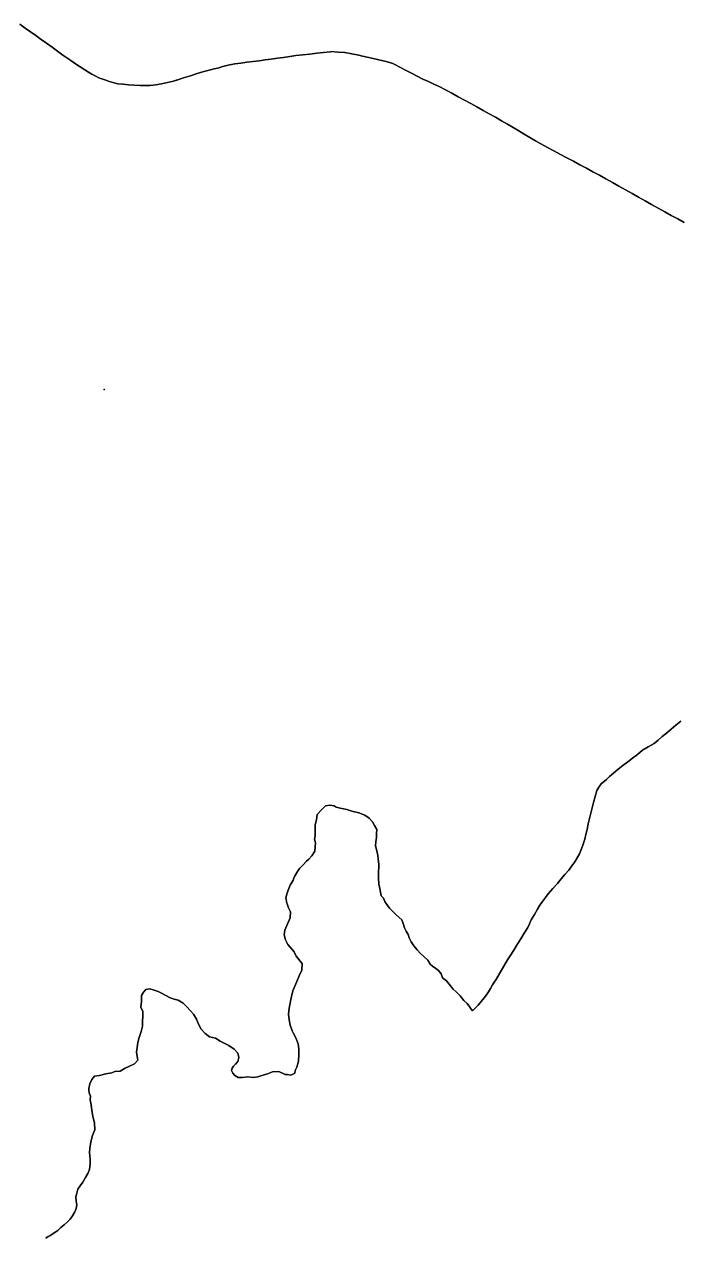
# Model space of a CAD drawing. Header units: inches. Extents: x 11258954 to 11313122, y 3645444 to 3695200.
# Drawn here: x 11275770 to 11280150, y 3678319 to 3686416 of the extents above; entities that cross this region are included whole.
import ezdxf

# ---------------------------------------------------------------- set-up
doc = ezdxf.new("R2010")
doc.units = ezdxf.units.IN
doc.header["$MEASUREMENT"] = 0
for name, color, linetype in [('PollingPlace', 42, 'Continuous'), ('VotingPrecinct', 233, 'Continuous'), ('Ward', 133, 'Continuous')]:
    doc.layers.add(name, color=color, linetype=linetype)

msp = doc.modelspace()

# ---------------------------------------------------------------- linework, layer by layer
at = {"layer": 'PollingPlace'}
msp.add_point((11276304.507, 3683976.1975), dxfattribs=at)
at = {"layer": 'VotingPrecinct'}
for points in [[(11275740.075, 3686416.2445, 0), (11275775.9065, 3686390.9155, 0), (11275811.738, 3686365.5865, 0), (11275847.569, 3686340.257, 0), (11275883.401, 3686314.928, 0), (11275919.232, 3686289.5985, 0), (11275955.8215, 3686262.9825, 0), (11275992.4105, 3686236.367, 0), (11276028.9995, 3686209.7505, 0), (11276055.0005, 3686191.625, 0), (11276081.001, 3686173.4995, 0), (11276112.6685, 3686152.85, 0), (11276144.336, 3686132.2, 0), (11276176.0035, 3686111.5505, 0), (11276198.8115, 3686097.2035, 0), (11276221.619, 3686082.857, 0), (11276244.795, 3686071.0855, 0), (11276267.9705, 3686059.3135, 0), (11276294.486, 3686049.5325, 0), (11276321.001, 3686039.751, 0), (11276330.001, 3686036, 0), (11276362.5005, 3686027.6255, 0), (11276395, 3686019.251, 0), (11276430.5005, 3686015.8755, 0), (11276466.001, 3686012.5005, 0), (11276505.001, 3686009.5, 0), (11276544.0005, 3686006.4995, 0), (11276556.999, 3686006.7495, 0), (11276584.001, 3686007.1255, 0), (11276611.001, 3686007.4995, 0), (11276649.5005, 3686012.3745, 0), (11276688, 3686017.25, 0), (11276727.5, 3686026.375, 0), (11276767.0005, 3686035.5, 0), (11276779.9995, 3686040.2505, 0), (11276785.0005, 3686041.8745, 0), (11276790, 3686043.5, 0), (11276835.25, 3686057.875, 0), (11276880.5, 3686072.25, 0), (11276925.75, 3686086.6245, 0), (11276971, 3686100.9995, 0), (11277005, 3686109.4165, 0), (11277039, 3686117.8335, 0), (11277073, 3686126.2505, 0), (11277089, 3686132.75, 0), (11277133.0005, 3686142.5, 0), (11277177.001, 3686152.2495, 0), (11277217.6005, 3686157.2995, 0), (11277258.2, 3686162.35, 0), (11277298.8, 3686167.3995, 0), (11277339.4, 3686172.45, 0), (11277379.9995, 3686177.5, 0), (11277421.1995, 3686183.35, 0), (11277462.3995, 3686189.2, 0), (11277503.5995, 3686195.05, 0), (11277544.799, 3686200.9005, 0), (11277585.999, 3686206.7505, 0), (11277632.21, 3686211.988, 0), (11277678.421, 3686217.226, 0), (11277724.6315, 3686222.464, 0), (11277770.8425, 3686227.7015, 0), (11277817.0535, 3686232.9395, 0), (11277821.9995, 3686233.4995, 0), (11277867.5, 3686230.1245, 0), (11277913, 3686226.7495, 0), (11277959, 3686217.75, 0), (11278005, 3686208.75, 0), (11278030.9995, 3686203.0005, 0), (11278061.5, 3686196.1255, 0), (11278092, 3686189.251, 0), (11278140.065, 3686178.66, 0), (11278188.1295, 3686168.0685, 0), (11278231.999, 3686153.75, 0), (11278250.9765, 3686144.3695, 0), (11278275.9995, 3686132, 0), (11278316.8695, 3686110.6605, 0), (11278357.739, 3686089.32, 0), (11278395.87, 3686069.41, 0), (11278434.0005, 3686049.5, 0), (11278470.3335, 3686032.9995, 0), (11278506.666, 3686016.4995, 0), (11278542.999, 3685999.9995, 0), (11278585.1995, 3685977.4495, 0), (11278627.4, 3685954.8995, 0), (11278669.6005, 3685932.3495, 0), (11278711.8005, 3685909.7995, 0), (11278754.001, 3685887.2495, 0), (11278795.0005, 3685864.1245, 0), (11278836.0005, 3685840.9995, 0), (11278877.0005, 3685817.875, 0), (11278918, 3685794.75, 0), (11278959, 3685771.625, 0), (11278999.9995, 3685748.5, 0), (11279037.166, 3685726.5415, 0), (11279074.3325, 3685704.583, 0), (11279111.4995, 3685682.6245, 0), (11279148.666, 3685660.6665, 0), (11279185.833, 3685638.708, 0), (11279222.9995, 3685616.7495, 0), (11279266.3325, 3685593.583, 0), (11279309.666, 3685570.4165, 0), (11279352.999, 3685547.25, 0), (11279396.3325, 3685524.0835, 0), (11279439.6655, 3685500.917, 0), (11279482.999, 3685477.75, 0), (11279526.332, 3685454.333, 0), (11279569.6655, 3685430.9165, 0), (11279612.999, 3685407.4995, 0), (11279656.6355, 3685383.1815, 0), (11279700.272, 3685358.8635, 0), (11279743.9085, 3685334.5455, 0), (11279787.545, 3685310.227, 0), (11279831.1815, 3685285.909, 0), (11279874.8175, 3685261.591, 0), (11279918.454, 3685237.273, 0), (11279962.0905, 3685212.955, 0), (11280005.727, 3685188.6365, 0), (11280049.3635, 3685164.3185, 0), (11280093, 3685140.0005, 0), (11280136.25, 3685116.3755, 0), (11280179.5, 3685092.7505, 0)], [(11280179.5, 3685092.7505, 0), (11280136.25, 3685116.3755, 0), (11280093, 3685140.0005, 0), (11280049.3635, 3685164.3185, 0), (11280005.727, 3685188.6365, 0), (11279962.0905, 3685212.955, 0), (11279918.454, 3685237.273, 0), (11279874.8175, 3685261.591, 0), (11279831.1815, 3685285.909, 0), (11279787.545, 3685310.227, 0), (11279743.9085, 3685334.5455, 0), (11279700.272, 3685358.8635, 0), (11279656.6355, 3685383.1815, 0), (11279612.999, 3685407.4995, 0), (11279569.6655, 3685430.9165, 0), (11279526.332, 3685454.333, 0), (11279482.999, 3685477.75, 0), (11279439.6655, 3685500.917, 0), (11279396.3325, 3685524.0835, 0), (11279352.999, 3685547.25, 0), (11279309.666, 3685570.4165, 0), (11279266.3325, 3685593.583, 0), (11279222.9995, 3685616.7495, 0), (11279185.833, 3685638.708, 0), (11279148.666, 3685660.6665, 0), (11279111.4995, 3685682.6245, 0), (11279074.3325, 3685704.583, 0), (11279037.166, 3685726.5415, 0), (11278999.9995, 3685748.5, 0), (11278959, 3685771.625, 0), (11278918, 3685794.75, 0), (11278877.0005, 3685817.875, 0), (11278836.0005, 3685840.9995, 0), (11278795.0005, 3685864.1245, 0), (11278754.001, 3685887.2495, 0), (11278711.8005, 3685909.7995, 0), (11278669.6005, 3685932.3495, 0), (11278627.4, 3685954.8995, 0), (11278585.1995, 3685977.4495, 0), (11278542.999, 3685999.9995, 0), (11278506.666, 3686016.4995, 0), (11278470.3335, 3686032.9995, 0), (11278434.0005, 3686049.5, 0), (11278395.87, 3686069.41, 0), (11278357.739, 3686089.32, 0), (11278316.8695, 3686110.6605, 0), (11278275.9995, 3686132, 0), (11278250.9765, 3686144.3695, 0), (11278231.999, 3686153.75, 0), (11278188.1295, 3686168.0685, 0), (11278140.065, 3686178.66, 0), (11278092, 3686189.251, 0), (11278061.5, 3686196.1255, 0), (11278030.9995, 3686203.0005, 0), (11278005, 3686208.75, 0), (11277959, 3686217.75, 0), (11277913, 3686226.7495, 0), (11277867.5, 3686230.1245, 0), (11277821.9995, 3686233.4995, 0), (11277817.0535, 3686232.9395, 0), (11277770.8425, 3686227.7015, 0), (11277724.6315, 3686222.464, 0), (11277678.421, 3686217.226, 0), (11277632.21, 3686211.988, 0), (11277585.999, 3686206.7505, 0), (11277544.799, 3686200.9005, 0), (11277503.5995, 3686195.05, 0), (11277462.3995, 3686189.2, 0), (11277421.1995, 3686183.35, 0), (11277379.9995, 3686177.5, 0), (11277339.4, 3686172.45, 0), (11277298.8, 3686167.3995, 0), (11277258.2, 3686162.35, 0), (11277217.6005, 3686157.2995, 0), (11277177.001, 3686152.2495, 0), (11277133.0005, 3686142.5, 0), (11277089, 3686132.75, 0), (11277073, 3686126.2505, 0), (11277039, 3686117.8335, 0), (11277005, 3686109.4165, 0), (11276971, 3686100.9995, 0), (11276925.75, 3686086.6245, 0), (11276880.5, 3686072.25, 0), (11276835.25, 3686057.875, 0), (11276790, 3686043.5, 0), (11276785.0005, 3686041.8745, 0), (11276779.9995, 3686040.2505, 0), (11276767.0005, 3686035.5, 0), (11276727.5, 3686026.375, 0), (11276688, 3686017.25, 0), (11276649.5005, 3686012.3745, 0), (11276611.001, 3686007.4995, 0), (11276584.001, 3686007.1255, 0), (11276556.999, 3686006.7495, 0), (11276544.0005, 3686006.4995, 0), (11276505.001, 3686009.5, 0), (11276466.001, 3686012.5005, 0), (11276430.5005, 3686015.8755, 0), (11276395, 3686019.251, 0), (11276362.5005, 3686027.6255, 0), (11276330.001, 3686036, 0), (11276321.001, 3686039.751, 0), (11276294.486, 3686049.5325, 0), (11276267.9705, 3686059.3135, 0), (11276244.795, 3686071.0855, 0), (11276221.619, 3686082.857, 0), (11276198.8115, 3686097.2035, 0), (11276176.0035, 3686111.5505, 0), (11276144.336, 3686132.2, 0), (11276112.6685, 3686152.85, 0), (11276081.001, 3686173.4995, 0), (11276055.0005, 3686191.625, 0), (11276028.9995, 3686209.7505, 0), (11275992.4105, 3686236.367, 0), (11275955.8215, 3686262.9825, 0), (11275919.232, 3686289.5985, 0), (11275883.401, 3686314.928, 0), (11275847.569, 3686340.257, 0), (11275811.738, 3686365.5865, 0), (11275775.9065, 3686390.9155, 0), (11275740.075, 3686416.2445, 0)], [(11280156.25, 3681762.6875, 0), (11280124.5, 3681735.8755, 0), (11280092.7495, 3681709.063, 0), (11280060.9995, 3681682.2505, 0), (11280033.666, 3681659.0835, 0), (11280006.333, 3681635.917, 0), (11279979, 3681612.75, 0), (11279938, 3681589.4995, 0), (11279901, 3681567.7505, 0), (11279867, 3681538.4995, 0), (11279834.7505, 3681514.312, 0), (11279802.5005, 3681490.1245, 0), (11279770.251, 3681465.9365, 0), (11279738.001, 3681441.749, 0), (11279709.5005, 3681417.1245, 0), (11279680.9995, 3681392.4995, 0), (11279660.0005, 3681372.2495, 0), (11279625, 3681342.5005, 0), (11279610.0005, 3681320.8755, 0), (11279595.0005, 3681299.2505, 0), (11279584.5005, 3681259.1255, 0), (11279574, 3681219.0005, 0), (11279564.9995, 3681183.167, 0), (11279555.9995, 3681147.3335, 0), (11279546.9995, 3681111.5, 0), (11279539, 3681075.2495, 0), (11279531, 3681038.999, 0), (11279523.5, 3681006.125, 0), (11279516, 3680973.2505, 0), (11279504.3335, 3680941.1675, 0), (11279492.667, 3680909.0845, 0), (11279481.0005, 3680877.001, 0), (11279465.5005, 3680850.2505, 0), (11279450, 3680823.5, 0), (11279428.9995, 3680794.9995, 0), (11279407.999, 3680766.4995, 0), (11279383.333, 3680737.2495, 0), (11279358.667, 3680708, 0), (11279334.0005, 3680678.75, 0), (11279303.0005, 3680644.2495, 0), (11279272, 3680609.749, 0), (11279252.4995, 3680583.625, 0), (11279232.9995, 3680557.5, 0), (11279215.999, 3680533.2505, 0), (11279200.0005, 3680506.999, 0), (11279178.501, 3680471.4995, 0), (11279157.001, 3680436, 0), (11279145.5, 3680409.5, 0), (11279133.9995, 3680382.9995, 0), (11279110.6415, 3680345.4345, 0), (11279087.2835, 3680307.8695, 0), (11279063.9255, 3680270.3045, 0), (11279040.5675, 3680232.7395, 0), (11279017.2095, 3680195.1745, 0), (11278999.9995, 3680167.5, 0), (11278974.9995, 3680125.625, 0), (11278950, 3680083.7505, 0), (11278925, 3680041.8755, 0), (11278900, 3680000.0005, 0), (11278886.5, 3679977.625, 0), (11278872.9995, 3679955.249, 0), (11278857.9995, 3679934.625, 0), (11278842.9995, 3679914.0005, 0), (11278823, 3679889.625, 0), (11278803.0005, 3679865.2495, 0), (11278787.999, 3679850.4995, 0), (11278764.853, 3679827.2045, 0), (11278758.189, 3679835.598, 0), (11278756.5465, 3679837.6665, 0), (11278747.0305, 3679851.539, 0), (11278729.52, 3679875.805, 0), (11278708.053, 3679897.417, 0), (11278683.546, 3679927.7985, 0), (11278656.225, 3679953.238, 0), (11278635.705, 3679971.311, 0), (11278624.219, 3679986.236, 0), (11278618.0885, 3679994.202, 0), (11278591.614, 3680028.213, 0), (11278564.116, 3680047.1065, 0), (11278556.9165, 3680075.3025, 0), (11278537.885, 3680097.492, 0), (11278520.6795, 3680110.712, 0), (11278498.3995, 3680126.341, 0), (11278483.4155, 3680138.606, 0), (11278465.9335, 3680166.7735, 0), (11278439.794, 3680191.158, 0), (11278418.483, 3680210.567, 0), (11278394.5315, 3680235.455, 0), (11278373.7925, 3680261.54, 0), (11278355.5225, 3680288.5735, 0), (11278342.0555, 3680314.6635, 0), (11278335.593, 3680338.215, 0), (11278321.295, 3680360.59, 0), (11278311.8625, 3680382.46, 0), (11278302.1165, 3680411.2765, 0), (11278292.4835, 3680435.879, 0), (11278255.142, 3680468.012, 0), (11278231.9885, 3680490.065, 0), (11278211.192, 3680512.8585, 0), (11278193.3755, 3680537.208, 0), (11278180.5995, 3680556.91, 0), (11278170.0615, 3680578.8005, 0), (11278155.661, 3680594.9105, 0), (11278150.3525, 3680619.6935, 0), (11278145.0795, 3680644.648, 0), (11278140.188, 3680673.0205, 0), (11278137.7205, 3680714.394, 0), (11278136.9985, 3680738.3555, 0), (11278139.866, 3680803.8155, 0), (11278134.935, 3680843.3435, 0), (11278132.431, 3680865.7785, 0), (11278126.08, 3680895.1025, 0), (11278117.773, 3680928.368, 0), (11278119.0995, 3680956.867, 0), (11278123.615, 3680984.1645, 0), (11278124.2535, 3681011.252, 0), (11278125.1225, 3681037.536, 0), (11278111.1165, 3681065.9715, 0), (11278098.014, 3681089.924, 0), (11278075.3775, 3681113.5295, 0), (11278045.629, 3681135.255, 0), (11278005, 3681149.3935, 0), (11277958.6205, 3681161.0615, 0), (11277925.3205, 3681172.66, 0), (11277880.882, 3681180.8385, 0), (11277855.3195, 3681187.4, 0), (11277840.729, 3681197.5415, 0), (11277811.1975, 3681200.433, 0), (11277783.2675, 3681195.6345, 0), (11277754.065, 3681167.444, 0), (11277727.038, 3681138.2835, 0), (11277722.1585, 3681104.2415, 0), (11277714.6135, 3681067.6715, 0), (11277714.963, 3681032.4215, 0), (11277713.106, 3680994.613, 0), (11277709.66, 3680973.87, 0), (11277715.6585, 3680949.319, 0), (11277715.1505, 3680922.7455, 0), (11277712.798, 3680893.4155, 0), (11277692.1405, 3680862.1045, 0), (11277670.9195, 3680839.639, 0), (11277655.7475, 3680826.3325, 0), (11277633.687, 3680802.943, 0), (11277615.1005, 3680783.658, 0), (11277609.1085, 3680777.441, 0), (11277595.989, 3680758.9995, 0), (11277575.42, 3680725.141, 0), (11277566.8345, 3680700.5985, 0), (11277546.794, 3680667.0945, 0), (11277532.6525, 3680633.0255, 0), (11277524.431, 3680607.5865, 0), (11277517.1895, 3680581.303, 0), (11277525.157, 3680547.1355, 0), (11277526.9545, 3680541.7355, 0), (11277535.681, 3680515.5195, 0), (11277548.2055, 3680488.0075, 0), (11277546.039, 3680449.4105, 0), (11277523.8285, 3680396.5685, 0), (11277510.365, 3680366.6215, 0), (11277506.7705, 3680334.1005, 0), (11277515.988, 3680300.8225, 0), (11277530.9125, 3680269.4035, 0), (11277559.479, 3680236.604, 0), (11277573.6005, 3680222.1535, 0), (11277587.8515, 3680193.07, 0), (11277599.937, 3680176.362, 0), (11277612.6145, 3680162.1755, 0), (11277627.596, 3680143.465, 0), (11277624.164, 3680099.705, 0), (11277606.383, 3680060.3475, 0), (11277591.914, 3680023.9135, 0), (11277579.0295, 3679992.145, 0), (11277564.2205, 3679961.859, 0), (11277555.5465, 3679922.685, 0), (11277551.697, 3679903.523, 0), (11277547.113, 3679878.164, 0), (11277541.388, 3679846.2335, 0), (11277536.606, 3679805.853, 0), (11277541.3495, 3679768.289, 0), (11277546.888, 3679732.068, 0), (11277555.216, 3679706.7985, 0), (11277559.7155, 3679693.145, 0), (11277566.1895, 3679681.0045, 0), (11277583.9395, 3679647.7195, 0), (11277601.3, 3679606.6135, 0), (11277605.653, 3679573.765, 0), (11277604.5315, 3679536.769, 0), (11277602.923, 3679491.6465, 0), (11277592.306, 3679450.8765, 0), (11277580.3925, 3679428.1495, 0), (11277578.411, 3679410.0335, 0), (11277550.581, 3679398.786, 0), (11277525.9705, 3679401.288, 0), (11277514.2795, 3679402.4765, 0), (11277470.554, 3679422.9215, 0), (11277430.069, 3679420.12, 0), (11277395.2025, 3679407.152, 0), (11277351.1035, 3679392.2275, 0), (11277331.6065, 3679385.981, 0), (11277302.443, 3679381.722, 0), (11277263.984, 3679386.2415, 0), (11277227.3115, 3679381.311, 0), (11277199.181, 3679382.469, 0), (11277178.1275, 3679394.861, 0), (11277165.038, 3679411.472, 0), (11277155.569, 3679428.524, 0), (11277160.362, 3679445.481, 0), (11277167.9295, 3679457.0715, 0), (11277182.1345, 3679470.6835, 0), (11277197.2995, 3679488.813, 0), (11277203.4205, 3679515.054, 0), (11277196.442, 3679544.791, 0), (11277173.243, 3679571.5625, 0), (11277137.2555, 3679595.106, 0), (11277114.8355, 3679607.4, 0), (11277079.999, 3679625.8005, 0), (11277047.878, 3679644.553, 0), (11277007.026, 3679653.377, 0), (11276980.022, 3679675.3665, 0), (11276952.859, 3679704.659, 0), (11276934.3415, 3679737.315, 0), (11276921.2105, 3679772.1765, 0), (11276902.1405, 3679805.2975, 0), (11276882.2305, 3679826.759, 0), (11276854.4925, 3679856.2785, 0), (11276832.292, 3679879.492, 0), (11276798.5555, 3679897.7875, 0), (11276771.3635, 3679905.783, 0), (11276746.0805, 3679915.033, 0), (11276715.5245, 3679930.0335, 0), (11276687.3285, 3679944.7035, 0), (11276665.9985, 3679955.951, 0), (11276638.418, 3679965.206, 0), (11276625.36, 3679970.694, 0), (11276607.4025, 3679975.4065, 0), (11276583.0745, 3679970.038, 0), (11276567.1495, 3679952.2495, 0), (11276554.7295, 3679928.7775, 0), (11276553.541, 3679888.7495, 0), (11276549.8035, 3679851.1455, 0), (11276563.601, 3679822.1355, 0), (11276563.622, 3679789.633, 0), (11276561.1295, 3679761.0455, 0), (11276560.447, 3679724.986, 0), (11276551.564, 3679688.9665, 0), (11276538.5365, 3679648.6795, 0), (11276529.4375, 3679616.472, 0), (11276524.2635, 3679581.7255, 0), (11276521.1275, 3679551.6175, 0), (11276524.33, 3679521.5375, 0), (11276528.115, 3679498.729, 0), (11276506.646, 3679473.3275, 0), (11276469.2995, 3679455.2785, 0), (11276443.5125, 3679445.1995, 0), (11276411.2405, 3679425.37, 0), (11276376.6215, 3679422.7775, 0), (11276354.9775, 3679413.5335, 0), (11276315.945, 3679405.6395, 0), (11276273.9895, 3679395.881, 0), (11276239.77, 3679390.4635, 0), (11276221.357, 3679368.199, 0), (11276208.5925, 3679340.559, 0), (11276202.072, 3679307.84, 0), (11276202.4665, 3679296.5005, 0), (11276203.0825, 3679278.7765, 0), (11276212.148, 3679257.7185, 0), (11276211.7035, 3679233.934, 0), (11276216.993, 3679200.563, 0), (11276222.063, 3679160.7185, 0), (11276229.314, 3679124.579, 0), (11276240.6145, 3679076.8975, 0), (11276242.084, 3679032.601, 0), (11276227.391, 3678995.637, 0), (11276214.1315, 3678952.689, 0), (11276207.8835, 3678907.906, 0), (11276207.1705, 3678880.5145, 0), (11276211.445, 3678837.2115, 0), (11276211.052, 3678805.6925, 0), (11276206.282, 3678767.1515, 0), (11276195.0155, 3678741.1755, 0), (11276180.5645, 3678713.774, 0), (11276162.4115, 3678683.8875, 0), (11276144.935, 3678659.079, 0), (11276127.8615, 3678636.385, 0), (11276122.3025, 3678609.618, 0), (11276115.071, 3678584.481, 0), (11276118.0135, 3678557.383, 0), (11276120.579, 3678532.212, 0), (11276117.3665, 3678506.652, 0), (11276107.2755, 3678485.069, 0), (11276093.1335, 3678459.0575, 0), (11276076.9435, 3678436.4485, 0), (11276056.5215, 3678415.593, 0), (11276036.369, 3678398.5675, 0), (11276013.997, 3678379.864, 0), (11275994.4305, 3678361.1215, 0), (11275964.6245, 3678340.981, 0), (11275941.94, 3678325.091, 0), (11275929.037, 3678319.225, 0), (11275913.6075, 3678309.853, 0)], [(11275913.6075, 3678309.853, 0), (11275929.037, 3678319.225, 0), (11275941.94, 3678325.091, 0), (11275964.6245, 3678340.981, 0), (11275994.4305, 3678361.1215, 0), (11276013.997, 3678379.864, 0), (11276036.369, 3678398.5675, 0), (11276056.5215, 3678415.593, 0), (11276076.9435, 3678436.4485, 0), (11276093.1335, 3678459.0575, 0), (11276107.2755, 3678485.069, 0), (11276117.3665, 3678506.652, 0), (11276120.579, 3678532.212, 0), (11276118.0135, 3678557.383, 0), (11276115.071, 3678584.481, 0), (11276122.3025, 3678609.618, 0), (11276127.8615, 3678636.385, 0), (11276144.935, 3678659.079, 0), (11276162.4115, 3678683.8875, 0), (11276180.5645, 3678713.774, 0), (11276195.0155, 3678741.1755, 0), (11276206.282, 3678767.1515, 0), (11276211.052, 3678805.6925, 0), (11276211.445, 3678837.2115, 0), (11276207.1705, 3678880.5145, 0), (11276207.8835, 3678907.906, 0), (11276214.1315, 3678952.689, 0), (11276227.391, 3678995.637, 0), (11276242.084, 3679032.601, 0), (11276240.6145, 3679076.8975, 0), (11276229.314, 3679124.579, 0), (11276222.063, 3679160.7185, 0), (11276216.993, 3679200.563, 0), (11276211.7035, 3679233.934, 0), (11276212.148, 3679257.7185, 0), (11276203.0825, 3679278.7765, 0), (11276202.4665, 3679296.5005, 0), (11276202.072, 3679307.84, 0), (11276208.5925, 3679340.559, 0), (11276221.357, 3679368.199, 0), (11276239.77, 3679390.4635, 0), (11276273.9895, 3679395.881, 0), (11276315.945, 3679405.6395, 0), (11276354.9775, 3679413.5335, 0), (11276376.6215, 3679422.7775, 0), (11276411.2405, 3679425.37, 0), (11276443.5125, 3679445.1995, 0), (11276469.2995, 3679455.2785, 0), (11276506.646, 3679473.3275, 0), (11276528.115, 3679498.729, 0), (11276524.33, 3679521.5375, 0), (11276521.1275, 3679551.6175, 0), (11276524.2635, 3679581.7255, 0), (11276529.4375, 3679616.472, 0), (11276538.5365, 3679648.6795, 0), (11276551.564, 3679688.9665, 0), (11276560.447, 3679724.986, 0), (11276561.1295, 3679761.0455, 0), (11276563.622, 3679789.633, 0), (11276563.601, 3679822.1355, 0), (11276549.8035, 3679851.1455, 0), (11276553.541, 3679888.7495, 0), (11276554.7295, 3679928.7775, 0), (11276567.1495, 3679952.2495, 0), (11276583.0745, 3679970.038, 0), (11276607.4025, 3679975.4065, 0), (11276625.36, 3679970.694, 0), (11276638.418, 3679965.206, 0), (11276665.9985, 3679955.951, 0), (11276687.3285, 3679944.7035, 0), (11276715.5245, 3679930.0335, 0), (11276746.0805, 3679915.033, 0), (11276771.3635, 3679905.783, 0), (11276798.5555, 3679897.7875, 0), (11276832.292, 3679879.492, 0), (11276854.4925, 3679856.2785, 0), (11276882.2305, 3679826.759, 0), (11276902.1405, 3679805.2975, 0), (11276921.2105, 3679772.1765, 0), (11276934.3415, 3679737.315, 0), (11276952.859, 3679704.659, 0), (11276980.022, 3679675.3665, 0), (11277007.026, 3679653.377, 0), (11277047.878, 3679644.553, 0), (11277079.999, 3679625.8005, 0), (11277114.8355, 3679607.4, 0), (11277137.2555, 3679595.106, 0), (11277173.243, 3679571.5625, 0), (11277196.442, 3679544.791, 0), (11277203.4205, 3679515.054, 0), (11277197.2995, 3679488.813, 0), (11277182.1345, 3679470.6835, 0), (11277167.9295, 3679457.0715, 0), (11277160.362, 3679445.481, 0), (11277155.569, 3679428.524, 0), (11277165.038, 3679411.472, 0), (11277178.1275, 3679394.861, 0), (11277199.181, 3679382.469, 0), (11277227.3115, 3679381.311, 0), (11277263.984, 3679386.2415, 0), (11277302.443, 3679381.722, 0), (11277331.6065, 3679385.981, 0), (11277351.1035, 3679392.2275, 0), (11277395.2025, 3679407.152, 0), (11277430.069, 3679420.12, 0), (11277470.554, 3679422.9215, 0), (11277514.2795, 3679402.4765, 0), (11277525.9705, 3679401.288, 0), (11277550.581, 3679398.786, 0), (11277578.411, 3679410.0335, 0), (11277580.3925, 3679428.1495, 0), (11277592.306, 3679450.8765, 0), (11277602.923, 3679491.6465, 0), (11277604.5315, 3679536.769, 0), (11277605.653, 3679573.765, 0), (11277601.3, 3679606.6135, 0), (11277583.9395, 3679647.7195, 0), (11277566.1895, 3679681.0045, 0), (11277559.7155, 3679693.145, 0), (11277555.216, 3679706.7985, 0), (11277546.888, 3679732.068, 0), (11277541.3495, 3679768.289, 0), (11277536.606, 3679805.853, 0), (11277541.388, 3679846.2335, 0), (11277547.113, 3679878.164, 0), (11277551.697, 3679903.523, 0), (11277555.5465, 3679922.685, 0), (11277564.2205, 3679961.859, 0), (11277579.0295, 3679992.145, 0), (11277591.914, 3680023.9135, 0), (11277606.383, 3680060.3475, 0), (11277624.164, 3680099.705, 0), (11277627.596, 3680143.465, 0), (11277612.6145, 3680162.1755, 0), (11277599.937, 3680176.362, 0), (11277587.8515, 3680193.07, 0), (11277573.6005, 3680222.1535, 0), (11277559.479, 3680236.604, 0), (11277530.9125, 3680269.4035, 0), (11277515.988, 3680300.8225, 0), (11277506.7705, 3680334.1005, 0), (11277510.365, 3680366.6215, 0), (11277523.8285, 3680396.5685, 0), (11277546.039, 3680449.4105, 0), (11277548.2055, 3680488.0075, 0), (11277535.681, 3680515.5195, 0), (11277526.9545, 3680541.7355, 0), (11277525.157, 3680547.1355, 0), (11277517.1895, 3680581.303, 0), (11277524.431, 3680607.5865, 0), (11277532.6525, 3680633.0255, 0), (11277546.794, 3680667.0945, 0), (11277566.8345, 3680700.5985, 0), (11277575.42, 3680725.141, 0), (11277595.989, 3680758.9995, 0), (11277609.1085, 3680777.441, 0), (11277615.1005, 3680783.658, 0), (11277633.687, 3680802.943, 0), (11277655.7475, 3680826.3325, 0), (11277670.9195, 3680839.639, 0), (11277692.1405, 3680862.1045, 0), (11277712.798, 3680893.4155, 0), (11277715.1505, 3680922.7455, 0), (11277715.6585, 3680949.319, 0), (11277709.66, 3680973.87, 0), (11277713.106, 3680994.613, 0), (11277714.963, 3681032.4215, 0), (11277714.6135, 3681067.6715, 0), (11277722.1585, 3681104.2415, 0), (11277727.038, 3681138.2835, 0), (11277754.065, 3681167.444, 0), (11277783.2675, 3681195.6345, 0), (11277811.1975, 3681200.433, 0), (11277840.729, 3681197.5415, 0), (11277855.3195, 3681187.4, 0), (11277880.882, 3681180.8385, 0), (11277925.3205, 3681172.66, 0), (11277958.6205, 3681161.0615, 0), (11278005, 3681149.3935, 0), (11278045.629, 3681135.255, 0), (11278075.3775, 3681113.5295, 0), (11278098.014, 3681089.924, 0), (11278111.1165, 3681065.9715, 0), (11278125.1225, 3681037.536, 0), (11278124.2535, 3681011.252, 0), (11278123.615, 3680984.1645, 0), (11278119.0995, 3680956.867, 0), (11278117.773, 3680928.368, 0), (11278126.08, 3680895.1025, 0), (11278132.431, 3680865.7785, 0), (11278134.935, 3680843.3435, 0), (11278139.866, 3680803.8155, 0), (11278136.9985, 3680738.3555, 0), (11278137.7205, 3680714.394, 0), (11278140.188, 3680673.0205, 0), (11278145.0795, 3680644.648, 0), (11278150.3525, 3680619.6935, 0), (11278155.661, 3680594.9105, 0), (11278170.0615, 3680578.8005, 0), (11278180.5995, 3680556.91, 0), (11278193.3755, 3680537.208, 0), (11278211.192, 3680512.8585, 0), (11278231.9885, 3680490.065, 0), (11278255.142, 3680468.012, 0), (11278292.4835, 3680435.879, 0), (11278302.1165, 3680411.2765, 0), (11278311.8625, 3680382.46, 0), (11278321.295, 3680360.59, 0), (11278335.593, 3680338.215, 0), (11278342.0555, 3680314.6635, 0), (11278355.5225, 3680288.5735, 0), (11278373.7925, 3680261.54, 0), (11278394.5315, 3680235.455, 0), (11278418.483, 3680210.567, 0), (11278439.794, 3680191.158, 0), (11278465.9335, 3680166.7735, 0), (11278483.4155, 3680138.606, 0), (11278498.3995, 3680126.341, 0), (11278520.6795, 3680110.712, 0), (11278537.885, 3680097.492, 0), (11278556.9165, 3680075.3025, 0), (11278564.116, 3680047.1065, 0), (11278591.614, 3680028.213, 0), (11278618.0885, 3679994.202, 0), (11278624.219, 3679986.236, 0), (11278635.705, 3679971.311, 0), (11278656.225, 3679953.238, 0), (11278683.546, 3679927.7985, 0), (11278708.053, 3679897.417, 0), (11278729.52, 3679875.805, 0), (11278747.0305, 3679851.539, 0), (11278756.5465, 3679837.6665, 0), (11278758.189, 3679835.598, 0), (11278764.853, 3679827.2045, 0), (11278787.999, 3679850.4995, 0), (11278803.0005, 3679865.2495, 0), (11278823, 3679889.625, 0), (11278842.9995, 3679914.0005, 0), (11278857.9995, 3679934.625, 0), (11278872.9995, 3679955.249, 0), (11278886.5, 3679977.625, 0), (11278900, 3680000.0005, 0), (11278925, 3680041.8755, 0), (11278950, 3680083.7505, 0), (11278974.9995, 3680125.625, 0), (11278999.9995, 3680167.5, 0), (11279017.2095, 3680195.1745, 0), (11279040.5675, 3680232.7395, 0), (11279063.9255, 3680270.3045, 0), (11279087.2835, 3680307.8695, 0), (11279110.6415, 3680345.4345, 0), (11279133.9995, 3680382.9995, 0), (11279145.5, 3680409.5, 0), (11279157.001, 3680436, 0), (11279178.501, 3680471.4995, 0), (11279200.0005, 3680506.999, 0), (11279215.999, 3680533.2505, 0), (11279232.9995, 3680557.5, 0), (11279252.4995, 3680583.625, 0), (11279272, 3680609.749, 0), (11279303.0005, 3680644.2495, 0), (11279334.0005, 3680678.75, 0), (11279358.667, 3680708, 0), (11279383.333, 3680737.2495, 0), (11279407.999, 3680766.4995, 0), (11279428.9995, 3680794.9995, 0), (11279450, 3680823.5, 0), (11279465.5005, 3680850.2505, 0), (11279481.0005, 3680877.001, 0), (11279492.667, 3680909.0845, 0), (11279504.3335, 3680941.1675, 0), (11279516, 3680973.2505, 0), (11279523.5, 3681006.125, 0), (11279531, 3681038.999, 0), (11279539, 3681075.2495, 0), (11279546.9995, 3681111.5, 0), (11279555.9995, 3681147.3335, 0), (11279564.9995, 3681183.167, 0), (11279574, 3681219.0005, 0), (11279584.5005, 3681259.1255, 0), (11279595.0005, 3681299.2505, 0), (11279610.0005, 3681320.8755, 0), (11279625, 3681342.5005, 0), (11279660.0005, 3681372.2495, 0), (11279680.9995, 3681392.4995, 0), (11279709.5005, 3681417.1245, 0), (11279738.001, 3681441.749, 0), (11279770.251, 3681465.9365, 0), (11279802.5005, 3681490.1245, 0), (11279834.7505, 3681514.312, 0), (11279867, 3681538.4995, 0), (11279901, 3681567.7505, 0), (11279938, 3681589.4995, 0), (11279979, 3681612.75, 0), (11280006.333, 3681635.917, 0), (11280033.666, 3681659.0835, 0), (11280060.9995, 3681682.2505, 0), (11280092.7495, 3681709.063, 0), (11280124.5, 3681735.8755, 0), (11280156.25, 3681762.6875, 0)]]:
    msp.add_polyline3d(points, dxfattribs=at)
at = {"layer": 'Ward'}
for points in [[(11280156.25, 3681762.6875, 0), (11280124.5, 3681735.8755, 0), (11280092.7495, 3681709.063, 0), (11280060.9995, 3681682.2505, 0), (11280033.666, 3681659.0835, 0), (11280006.333, 3681635.917, 0), (11279979, 3681612.75, 0), (11279938, 3681589.4995, 0), (11279901, 3681567.7505, 0), (11279867, 3681538.4995, 0), (11279834.7505, 3681514.312, 0), (11279802.5005, 3681490.1245, 0), (11279770.251, 3681465.9365, 0), (11279738.001, 3681441.749, 0), (11279709.5005, 3681417.1245, 0), (11279680.9995, 3681392.4995, 0), (11279660.0005, 3681372.2495, 0), (11279625, 3681342.5005, 0), (11279610.0005, 3681320.8755, 0), (11279595.0005, 3681299.2505, 0), (11279584.5005, 3681259.1255, 0), (11279574, 3681219.0005, 0), (11279564.9995, 3681183.167, 0), (11279555.9995, 3681147.3335, 0), (11279546.9995, 3681111.5, 0), (11279539, 3681075.2495, 0), (11279531, 3681038.999, 0), (11279523.5, 3681006.125, 0), (11279516, 3680973.2505, 0), (11279504.3335, 3680941.1675, 0), (11279492.667, 3680909.0845, 0), (11279481.0005, 3680877.001, 0), (11279465.5005, 3680850.2505, 0), (11279450, 3680823.5, 0), (11279428.9995, 3680794.9995, 0), (11279407.999, 3680766.4995, 0), (11279383.333, 3680737.2495, 0), (11279358.667, 3680708, 0), (11279334.0005, 3680678.75, 0), (11279303.0005, 3680644.2495, 0), (11279272, 3680609.749, 0), (11279252.4995, 3680583.625, 0), (11279232.9995, 3680557.5, 0), (11279215.999, 3680533.2505, 0), (11279200.0005, 3680506.999, 0), (11279178.501, 3680471.4995, 0), (11279157.001, 3680436, 0), (11279145.5, 3680409.5, 0), (11279133.9995, 3680382.9995, 0), (11279110.6415, 3680345.4345, 0), (11279087.2835, 3680307.8695, 0), (11279063.9255, 3680270.3045, 0), (11279040.5675, 3680232.7395, 0), (11279017.2095, 3680195.1745, 0), (11278999.9995, 3680167.5, 0), (11278974.9995, 3680125.625, 0), (11278950, 3680083.7505, 0), (11278925, 3680041.8755, 0), (11278900, 3680000.0005, 0), (11278886.5, 3679977.625, 0), (11278872.9995, 3679955.249, 0), (11278857.9995, 3679934.625, 0), (11278842.9995, 3679914.0005, 0), (11278823, 3679889.625, 0), (11278803.0005, 3679865.2495, 0), (11278800.3255, 3679862.6195, 0), (11278787.999, 3679850.4995, 0), (11278764.853, 3679827.2045, 0), (11278758.189, 3679835.598, 0), (11278756.5465, 3679837.6665, 0), (11278747.0305, 3679851.539, 0), (11278729.52, 3679875.805, 0), (11278708.053, 3679897.417, 0), (11278683.546, 3679927.7985, 0), (11278656.225, 3679953.238, 0), (11278635.705, 3679971.311, 0), (11278624.219, 3679986.236, 0), (11278618.0885, 3679994.202, 0), (11278591.614, 3680028.213, 0), (11278564.116, 3680047.1065, 0), (11278556.9165, 3680075.3025, 0), (11278537.885, 3680097.492, 0), (11278520.6795, 3680110.712, 0), (11278498.3995, 3680126.341, 0), (11278483.4155, 3680138.606, 0), (11278465.9335, 3680166.7735, 0), (11278439.794, 3680191.158, 0), (11278418.483, 3680210.567, 0), (11278394.5315, 3680235.455, 0), (11278373.7925, 3680261.54, 0), (11278355.5225, 3680288.5735, 0), (11278342.0555, 3680314.6635, 0), (11278335.593, 3680338.215, 0), (11278321.295, 3680360.59, 0), (11278311.8625, 3680382.46, 0), (11278302.1165, 3680411.2765, 0), (11278292.4835, 3680435.879, 0), (11278255.142, 3680468.012, 0), (11278231.9885, 3680490.065, 0), (11278211.192, 3680512.8585, 0), (11278193.3755, 3680537.208, 0), (11278180.5995, 3680556.91, 0), (11278170.0615, 3680578.8005, 0), (11278155.661, 3680594.9105, 0), (11278150.3525, 3680619.6935, 0), (11278145.0795, 3680644.648, 0), (11278140.188, 3680673.0205, 0), (11278137.7205, 3680714.394, 0), (11278136.9985, 3680738.3555, 0), (11278139.866, 3680803.8155, 0), (11278134.935, 3680843.3435, 0), (11278132.431, 3680865.7785, 0), (11278126.08, 3680895.1025, 0), (11278117.773, 3680928.368, 0), (11278119.0995, 3680956.867, 0), (11278123.615, 3680984.1645, 0), (11278124.2535, 3681011.252, 0), (11278125.1225, 3681037.536, 0), (11278111.1165, 3681065.9715, 0), (11278098.014, 3681089.924, 0), (11278075.3775, 3681113.5295, 0), (11278045.629, 3681135.255, 0), (11278005, 3681149.3935, 0), (11277958.6205, 3681161.0615, 0), (11277925.3205, 3681172.66, 0), (11277880.882, 3681180.8385, 0), (11277855.3195, 3681187.4, 0), (11277840.729, 3681197.5415, 0), (11277811.1975, 3681200.433, 0), (11277783.2675, 3681195.6345, 0), (11277754.065, 3681167.444, 0), (11277727.038, 3681138.2835, 0), (11277722.1585, 3681104.2415, 0), (11277714.6135, 3681067.6715, 0), (11277714.963, 3681032.4215, 0), (11277713.106, 3680994.613, 0), (11277709.66, 3680973.87, 0), (11277715.6585, 3680949.319, 0), (11277715.1505, 3680922.7455, 0), (11277712.798, 3680893.4155, 0), (11277692.1405, 3680862.1045, 0), (11277670.9195, 3680839.639, 0), (11277655.7475, 3680826.3325, 0), (11277633.687, 3680802.943, 0), (11277615.1005, 3680783.658, 0), (11277609.1085, 3680777.441, 0), (11277595.989, 3680758.9995, 0), (11277575.42, 3680725.141, 0), (11277566.8345, 3680700.5985, 0), (11277546.794, 3680667.0945, 0), (11277532.6525, 3680633.0255, 0), (11277524.431, 3680607.5865, 0), (11277517.1895, 3680581.303, 0), (11277525.157, 3680547.1355, 0), (11277526.9545, 3680541.7355, 0), (11277535.681, 3680515.5195, 0), (11277548.2055, 3680488.0075, 0), (11277546.039, 3680449.4105, 0), (11277523.8285, 3680396.5685, 0), (11277510.365, 3680366.6215, 0), (11277506.7705, 3680334.1005, 0), (11277515.988, 3680300.8225, 0), (11277530.9125, 3680269.4035, 0), (11277559.479, 3680236.604, 0), (11277573.6005, 3680222.1535, 0), (11277587.8515, 3680193.07, 0), (11277599.937, 3680176.362, 0), (11277612.6145, 3680162.1755, 0), (11277627.596, 3680143.465, 0), (11277624.164, 3680099.705, 0), (11277606.383, 3680060.3475, 0), (11277591.914, 3680023.9135, 0), (11277579.0295, 3679992.145, 0), (11277564.2205, 3679961.859, 0), (11277555.5465, 3679922.685, 0), (11277551.697, 3679903.523, 0), (11277547.113, 3679878.164, 0), (11277541.388, 3679846.2335, 0), (11277536.606, 3679805.853, 0), (11277541.3495, 3679768.289, 0), (11277546.888, 3679732.068, 0), (11277555.216, 3679706.7985, 0), (11277559.7155, 3679693.145, 0), (11277566.1895, 3679681.0045, 0), (11277583.9395, 3679647.7195, 0), (11277601.3, 3679606.6135, 0), (11277605.653, 3679573.765, 0), (11277604.5315, 3679536.769, 0), (11277602.923, 3679491.6465, 0), (11277592.306, 3679450.8765, 0), (11277580.3925, 3679428.1495, 0), (11277578.411, 3679410.0335, 0), (11277550.581, 3679398.786, 0), (11277525.9705, 3679401.288, 0), (11277514.2795, 3679402.4765, 0), (11277470.554, 3679422.9215, 0), (11277430.069, 3679420.12, 0), (11277395.2025, 3679407.152, 0), (11277351.1035, 3679392.2275, 0), (11277331.6065, 3679385.981, 0), (11277302.443, 3679381.722, 0), (11277263.984, 3679386.2415, 0), (11277227.3115, 3679381.311, 0), (11277199.181, 3679382.469, 0), (11277178.1275, 3679394.861, 0), (11277165.038, 3679411.472, 0), (11277155.569, 3679428.524, 0), (11277160.362, 3679445.481, 0), (11277167.9295, 3679457.0715, 0), (11277182.1345, 3679470.6835, 0), (11277197.2995, 3679488.813, 0), (11277203.4205, 3679515.054, 0), (11277196.442, 3679544.791, 0), (11277173.243, 3679571.5625, 0), (11277137.2555, 3679595.106, 0), (11277114.8355, 3679607.4, 0), (11277079.999, 3679625.8005, 0), (11277047.878, 3679644.553, 0), (11277007.026, 3679653.377, 0), (11276980.022, 3679675.3665, 0), (11276952.859, 3679704.659, 0), (11276934.3415, 3679737.315, 0), (11276921.2105, 3679772.1765, 0), (11276902.1405, 3679805.2975, 0), (11276882.2305, 3679826.759, 0), (11276854.4925, 3679856.2785, 0), (11276832.292, 3679879.492, 0), (11276798.5555, 3679897.7875, 0), (11276771.3635, 3679905.783, 0), (11276746.0805, 3679915.033, 0), (11276715.5245, 3679930.0335, 0), (11276687.3285, 3679944.7035, 0), (11276665.9985, 3679955.951, 0), (11276638.418, 3679965.206, 0), (11276625.36, 3679970.694, 0), (11276607.4025, 3679975.4065, 0), (11276583.0745, 3679970.038, 0), (11276567.1495, 3679952.2495, 0), (11276554.7295, 3679928.7775, 0), (11276553.541, 3679888.7495, 0), (11276549.8035, 3679851.1455, 0), (11276563.601, 3679822.1355, 0), (11276563.622, 3679789.633, 0), (11276561.1295, 3679761.0455, 0), (11276560.447, 3679724.986, 0), (11276551.564, 3679688.9665, 0), (11276538.5365, 3679648.6795, 0), (11276529.4375, 3679616.472, 0), (11276524.2635, 3679581.7255, 0), (11276521.1275, 3679551.6175, 0), (11276524.33, 3679521.5375, 0), (11276528.115, 3679498.729, 0), (11276506.646, 3679473.3275, 0), (11276469.2995, 3679455.2785, 0), (11276443.5125, 3679445.1995, 0), (11276411.2405, 3679425.37, 0), (11276376.6215, 3679422.7775, 0), (11276354.9775, 3679413.5335, 0), (11276315.945, 3679405.6395, 0), (11276273.9895, 3679395.881, 0), (11276239.77, 3679390.4635, 0), (11276221.357, 3679368.199, 0), (11276208.5925, 3679340.559, 0), (11276202.072, 3679307.84, 0), (11276202.4665, 3679296.5005, 0), (11276203.0825, 3679278.7765, 0), (11276212.148, 3679257.7185, 0), (11276211.7035, 3679233.934, 0), (11276216.993, 3679200.563, 0), (11276222.063, 3679160.7185, 0), (11276229.314, 3679124.579, 0), (11276240.6145, 3679076.8975, 0), (11276242.084, 3679032.601, 0), (11276227.391, 3678995.637, 0), (11276214.1315, 3678952.689, 0), (11276207.8835, 3678907.906, 0), (11276207.1705, 3678880.5145, 0), (11276211.445, 3678837.2115, 0), (11276211.052, 3678805.6925, 0), (11276206.282, 3678767.1515, 0), (11276195.0155, 3678741.1755, 0), (11276180.5645, 3678713.774, 0), (11276162.4115, 3678683.8875, 0), (11276144.935, 3678659.079, 0), (11276127.8615, 3678636.385, 0), (11276122.3025, 3678609.618, 0), (11276115.071, 3678584.481, 0), (11276118.0135, 3678557.383, 0), (11276120.579, 3678532.212, 0), (11276117.3665, 3678506.652, 0), (11276107.2755, 3678485.069, 0), (11276093.1335, 3678459.0575, 0), (11276076.9435, 3678436.4485, 0), (11276056.5215, 3678415.593, 0), (11276036.369, 3678398.5675, 0), (11276013.997, 3678379.864, 0), (11275994.4305, 3678361.1215, 0), (11275964.6245, 3678340.981, 0), (11275941.94, 3678325.091, 0), (11275929.037, 3678319.225, 0), (11275913.6075, 3678309.853, 0)], [(11275913.6075, 3678309.853, 0), (11275929.037, 3678319.225, 0), (11275941.94, 3678325.091, 0), (11275964.6245, 3678340.981, 0), (11275994.4305, 3678361.1215, 0), (11276013.997, 3678379.864, 0), (11276036.369, 3678398.5675, 0), (11276056.5215, 3678415.593, 0), (11276076.9435, 3678436.4485, 0), (11276093.1335, 3678459.0575, 0), (11276107.2755, 3678485.069, 0), (11276117.3665, 3678506.652, 0), (11276120.579, 3678532.212, 0), (11276118.0135, 3678557.383, 0), (11276115.071, 3678584.481, 0), (11276122.3025, 3678609.618, 0), (11276127.8615, 3678636.385, 0), (11276144.935, 3678659.079, 0), (11276162.4115, 3678683.8875, 0), (11276180.5645, 3678713.774, 0), (11276195.0155, 3678741.1755, 0), (11276206.282, 3678767.1515, 0), (11276211.052, 3678805.6925, 0), (11276211.445, 3678837.2115, 0), (11276207.1705, 3678880.5145, 0), (11276207.8835, 3678907.906, 0), (11276214.1315, 3678952.689, 0), (11276227.391, 3678995.637, 0), (11276242.084, 3679032.601, 0), (11276240.6145, 3679076.8975, 0), (11276229.314, 3679124.579, 0), (11276222.063, 3679160.7185, 0), (11276216.993, 3679200.563, 0), (11276211.7035, 3679233.934, 0), (11276212.148, 3679257.7185, 0), (11276203.0825, 3679278.7765, 0), (11276202.4665, 3679296.5005, 0), (11276202.072, 3679307.84, 0), (11276208.5925, 3679340.559, 0), (11276221.357, 3679368.199, 0), (11276239.77, 3679390.4635, 0), (11276273.9895, 3679395.881, 0), (11276315.945, 3679405.6395, 0), (11276354.9775, 3679413.5335, 0), (11276376.6215, 3679422.7775, 0), (11276411.2405, 3679425.37, 0), (11276443.5125, 3679445.1995, 0), (11276469.2995, 3679455.2785, 0), (11276506.646, 3679473.3275, 0), (11276528.115, 3679498.729, 0), (11276524.33, 3679521.5375, 0), (11276521.1275, 3679551.6175, 0), (11276524.2635, 3679581.7255, 0), (11276529.4375, 3679616.472, 0), (11276538.5365, 3679648.6795, 0), (11276551.564, 3679688.9665, 0), (11276560.447, 3679724.986, 0), (11276561.1295, 3679761.0455, 0), (11276563.622, 3679789.633, 0), (11276563.601, 3679822.1355, 0), (11276549.8035, 3679851.1455, 0), (11276553.541, 3679888.7495, 0), (11276554.7295, 3679928.7775, 0), (11276567.1495, 3679952.2495, 0), (11276583.0745, 3679970.038, 0), (11276607.4025, 3679975.4065, 0), (11276625.36, 3679970.694, 0), (11276638.418, 3679965.206, 0), (11276665.9985, 3679955.951, 0), (11276687.3285, 3679944.7035, 0), (11276715.5245, 3679930.0335, 0), (11276746.0805, 3679915.033, 0), (11276771.3635, 3679905.783, 0), (11276798.5555, 3679897.7875, 0), (11276832.292, 3679879.492, 0), (11276854.4925, 3679856.2785, 0), (11276882.2305, 3679826.759, 0), (11276902.1405, 3679805.2975, 0), (11276921.2105, 3679772.1765, 0), (11276934.3415, 3679737.315, 0), (11276952.859, 3679704.659, 0), (11276980.022, 3679675.3665, 0), (11277007.026, 3679653.377, 0), (11277047.878, 3679644.553, 0), (11277079.999, 3679625.8005, 0), (11277114.8355, 3679607.4, 0), (11277137.2555, 3679595.106, 0), (11277173.243, 3679571.5625, 0), (11277196.442, 3679544.791, 0), (11277203.4205, 3679515.054, 0), (11277197.2995, 3679488.813, 0), (11277182.1345, 3679470.6835, 0), (11277167.9295, 3679457.0715, 0), (11277160.362, 3679445.481, 0), (11277155.569, 3679428.524, 0), (11277165.038, 3679411.472, 0), (11277178.1275, 3679394.861, 0), (11277199.181, 3679382.469, 0), (11277227.3115, 3679381.311, 0), (11277263.984, 3679386.2415, 0), (11277302.443, 3679381.722, 0), (11277331.6065, 3679385.981, 0), (11277351.1035, 3679392.2275, 0), (11277395.2025, 3679407.152, 0), (11277430.069, 3679420.12, 0), (11277470.554, 3679422.9215, 0), (11277514.2795, 3679402.4765, 0), (11277525.9705, 3679401.288, 0), (11277550.581, 3679398.786, 0), (11277578.411, 3679410.0335, 0), (11277580.3925, 3679428.1495, 0), (11277592.306, 3679450.8765, 0), (11277602.923, 3679491.6465, 0), (11277604.5315, 3679536.769, 0), (11277605.653, 3679573.765, 0), (11277601.3, 3679606.6135, 0), (11277583.9395, 3679647.7195, 0), (11277566.1895, 3679681.0045, 0), (11277559.7155, 3679693.145, 0), (11277555.216, 3679706.7985, 0), (11277546.888, 3679732.068, 0), (11277541.3495, 3679768.289, 0), (11277536.606, 3679805.853, 0), (11277541.388, 3679846.2335, 0), (11277547.113, 3679878.164, 0), (11277551.697, 3679903.523, 0), (11277555.5465, 3679922.685, 0), (11277564.2205, 3679961.859, 0), (11277579.0295, 3679992.145, 0), (11277591.914, 3680023.9135, 0), (11277606.383, 3680060.3475, 0), (11277624.164, 3680099.705, 0), (11277627.596, 3680143.465, 0), (11277612.6145, 3680162.1755, 0), (11277599.937, 3680176.362, 0), (11277587.8515, 3680193.07, 0), (11277573.6005, 3680222.1535, 0), (11277559.479, 3680236.604, 0), (11277530.9125, 3680269.4035, 0), (11277515.988, 3680300.8225, 0), (11277506.7705, 3680334.1005, 0), (11277510.365, 3680366.6215, 0), (11277523.8285, 3680396.5685, 0), (11277546.039, 3680449.4105, 0), (11277548.2055, 3680488.0075, 0), (11277535.681, 3680515.5195, 0), (11277526.9545, 3680541.7355, 0), (11277525.157, 3680547.1355, 0), (11277517.1895, 3680581.303, 0), (11277524.431, 3680607.5865, 0), (11277532.6525, 3680633.0255, 0), (11277546.794, 3680667.0945, 0), (11277566.8345, 3680700.5985, 0), (11277575.42, 3680725.141, 0), (11277595.989, 3680758.9995, 0), (11277609.1085, 3680777.441, 0), (11277615.1005, 3680783.658, 0), (11277633.687, 3680802.943, 0), (11277655.7475, 3680826.3325, 0), (11277670.9195, 3680839.639, 0), (11277692.1405, 3680862.1045, 0), (11277712.798, 3680893.4155, 0), (11277715.1505, 3680922.7455, 0), (11277715.6585, 3680949.319, 0), (11277709.66, 3680973.87, 0), (11277713.106, 3680994.613, 0), (11277714.963, 3681032.4215, 0), (11277714.6135, 3681067.6715, 0), (11277722.1585, 3681104.2415, 0), (11277727.038, 3681138.2835, 0), (11277754.065, 3681167.444, 0), (11277783.2675, 3681195.6345, 0), (11277811.1975, 3681200.433, 0), (11277840.729, 3681197.5415, 0), (11277855.3195, 3681187.4, 0), (11277880.882, 3681180.8385, 0), (11277925.3205, 3681172.66, 0), (11277958.6205, 3681161.0615, 0), (11278005, 3681149.3935, 0), (11278045.629, 3681135.255, 0), (11278075.3775, 3681113.5295, 0), (11278098.014, 3681089.924, 0), (11278111.1165, 3681065.9715, 0), (11278125.1225, 3681037.536, 0), (11278124.2535, 3681011.252, 0), (11278123.615, 3680984.1645, 0), (11278119.0995, 3680956.867, 0), (11278117.773, 3680928.368, 0), (11278126.08, 3680895.1025, 0), (11278132.431, 3680865.7785, 0), (11278134.935, 3680843.3435, 0), (11278139.866, 3680803.8155, 0), (11278136.9985, 3680738.3555, 0), (11278137.7205, 3680714.394, 0), (11278140.188, 3680673.0205, 0), (11278145.0795, 3680644.648, 0), (11278150.3525, 3680619.6935, 0), (11278155.661, 3680594.9105, 0), (11278170.0615, 3680578.8005, 0), (11278180.5995, 3680556.91, 0), (11278193.3755, 3680537.208, 0), (11278211.192, 3680512.8585, 0), (11278231.9885, 3680490.065, 0), (11278255.142, 3680468.012, 0), (11278292.4835, 3680435.879, 0), (11278302.1165, 3680411.2765, 0), (11278311.8625, 3680382.46, 0), (11278321.295, 3680360.59, 0), (11278335.593, 3680338.215, 0), (11278342.0555, 3680314.6635, 0), (11278355.5225, 3680288.5735, 0), (11278373.7925, 3680261.54, 0), (11278394.5315, 3680235.455, 0), (11278418.483, 3680210.567, 0), (11278439.794, 3680191.158, 0), (11278465.9335, 3680166.7735, 0), (11278483.4155, 3680138.606, 0), (11278498.3995, 3680126.341, 0), (11278520.6795, 3680110.712, 0), (11278537.885, 3680097.492, 0), (11278556.9165, 3680075.3025, 0), (11278564.116, 3680047.1065, 0), (11278591.614, 3680028.213, 0), (11278618.0885, 3679994.202, 0), (11278624.219, 3679986.236, 0), (11278635.705, 3679971.311, 0), (11278656.225, 3679953.238, 0), (11278683.546, 3679927.7985, 0), (11278708.053, 3679897.417, 0), (11278729.52, 3679875.805, 0), (11278747.0305, 3679851.539, 0), (11278756.5465, 3679837.6665, 0), (11278758.189, 3679835.598, 0), (11278764.853, 3679827.2045, 0), (11278787.999, 3679850.4995, 0), (11278800.3255, 3679862.6195, 0), (11278803.0005, 3679865.2495, 0), (11278823, 3679889.625, 0), (11278842.9995, 3679914.0005, 0), (11278857.9995, 3679934.625, 0), (11278872.9995, 3679955.249, 0), (11278886.5, 3679977.625, 0), (11278900, 3680000.0005, 0), (11278925, 3680041.8755, 0), (11278950, 3680083.7505, 0), (11278974.9995, 3680125.625, 0), (11278999.9995, 3680167.5, 0), (11279017.2095, 3680195.1745, 0), (11279040.5675, 3680232.7395, 0), (11279063.9255, 3680270.3045, 0), (11279087.2835, 3680307.8695, 0), (11279110.6415, 3680345.4345, 0), (11279133.9995, 3680382.9995, 0), (11279145.5, 3680409.5, 0), (11279157.001, 3680436, 0), (11279178.501, 3680471.4995, 0), (11279200.0005, 3680506.999, 0), (11279215.999, 3680533.2505, 0), (11279232.9995, 3680557.5, 0), (11279252.4995, 3680583.625, 0), (11279272, 3680609.749, 0), (11279303.0005, 3680644.2495, 0), (11279334.0005, 3680678.75, 0), (11279358.667, 3680708, 0), (11279383.333, 3680737.2495, 0), (11279407.999, 3680766.4995, 0), (11279428.9995, 3680794.9995, 0), (11279450, 3680823.5, 0), (11279465.5005, 3680850.2505, 0), (11279481.0005, 3680877.001, 0), (11279492.667, 3680909.0845, 0), (11279504.3335, 3680941.1675, 0), (11279516, 3680973.2505, 0), (11279523.5, 3681006.125, 0), (11279531, 3681038.999, 0), (11279539, 3681075.2495, 0), (11279546.9995, 3681111.5, 0), (11279555.9995, 3681147.3335, 0), (11279564.9995, 3681183.167, 0), (11279574, 3681219.0005, 0), (11279584.5005, 3681259.1255, 0), (11279595.0005, 3681299.2505, 0), (11279610.0005, 3681320.8755, 0), (11279625, 3681342.5005, 0), (11279660.0005, 3681372.2495, 0), (11279680.9995, 3681392.4995, 0), (11279709.5005, 3681417.1245, 0), (11279738.001, 3681441.749, 0), (11279770.251, 3681465.9365, 0), (11279802.5005, 3681490.1245, 0), (11279834.7505, 3681514.312, 0), (11279867, 3681538.4995, 0), (11279901, 3681567.7505, 0), (11279938, 3681589.4995, 0), (11279979, 3681612.75, 0), (11280006.333, 3681635.917, 0), (11280033.666, 3681659.0835, 0), (11280060.9995, 3681682.2505, 0), (11280092.7495, 3681709.063, 0), (11280124.5, 3681735.8755, 0), (11280156.25, 3681762.6875, 0)]]:
    msp.add_polyline3d(points, dxfattribs=at)

doc.saveas('drawing.dxf')
